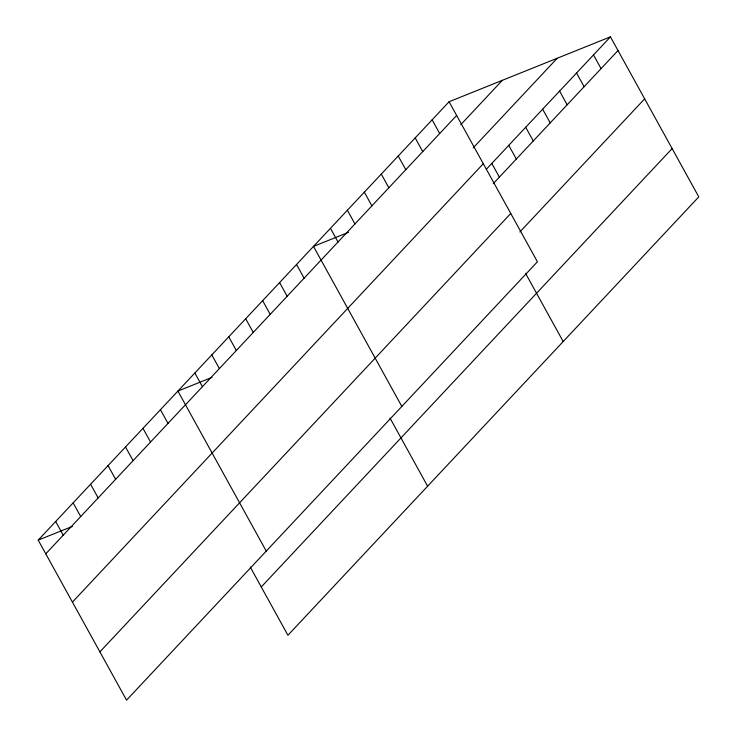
<?xml version="1.0" encoding="UTF-8"?>
<svg xmlns="http://www.w3.org/2000/svg" width="737" height="737" viewBox="0 0 737 737"><rect width="100%" height="100%" fill="white"/><g stroke="black" fill="none" stroke-linecap="round" stroke-linejoin="round"><path stroke-width="1.11" d="M449.082 101.743L537.42 261.764L126.552 700.15L38.213 540.129L449.082 101.743L610.448 36.85L698.787 196.871L287.918 635.257L250.276 567.066M45.777 553.819L456.636 115.442M460.736 124.719L502.33 80.333M473.228 147.861L557.2 58.269M72.429 602.111L483.297 163.725M486.42 169.188L610.448 36.85M493.21 183.706L618.011 50.549M99.9 651.858L510.759 213.481M519.861 231.989L644.663 98.832M261.267 586.965L672.126 148.588M348.638 232.275L313.492 246.407L401.831 406.437M211.989 377.372L177.912 391.08L266.25 551.101M38.213 540.129L72.3 526.421M593.497 54.934L601.06 68.624M576.555 73.018L584.109 86.708M559.604 91.102L567.158 104.792M542.653 109.187L550.217 122.876M525.702 127.271L533.266 140.96M508.76 145.346L516.315 159.045M491.809 163.43L499.373 177.129M525.555 273.353L563.197 341.544M432.131 119.827L439.694 133.526M415.18 137.911L422.743 151.601M398.238 155.995L405.792 169.685M381.287 174.079L388.85 187.769M364.336 192.164L371.899 205.853M347.394 210.248L354.948 223.937M330.443 228.323L338.007 242.022M389.974 418.017L427.617 486.208M296.55 264.491L304.105 278.19M279.599 282.575L287.163 296.274M262.648 300.659L270.212 314.358M245.697 318.743L253.261 332.442M228.756 336.827L236.31 350.517M211.805 354.912L219.368 368.601M194.854 372.996L202.417 386.685M160.445 409.708L168.008 423.407M142.987 428.335L150.541 442.034M125.52 446.972L133.084 460.662M108.063 465.6L115.626 479.299M90.596 484.237L98.159 497.926M73.138 502.864L80.701 516.563M55.68 521.492L63.235 535.191"/></g></svg>
